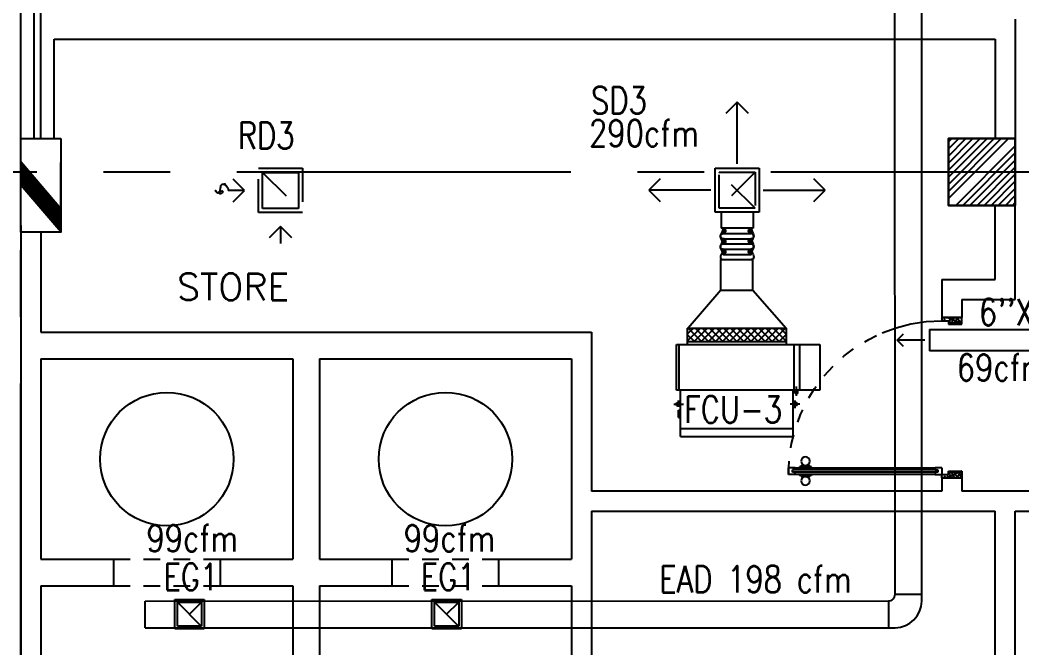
# Model space of a CAD drawing. Extents: x 417866029 to 417866302, y 43498045 to 43498122.
# Drawn here: x 417866063.04 to 417866070.54, y 43498085.03 to 43498089.73 of the extents above; entities that cross this region are included whole.
import ezdxf
from ezdxf.enums import TextEntityAlignment as Align

# ---------------------------------------------------------------- set-up
doc = ezdxf.new("R2010")
doc.units = 0
doc.header["$MEASUREMENT"] = 0
for name, pattern in [('CENTERX2', [4, 2.5, -0.5, 0.5, -0.5]), ('HIDDEN', [0.375, 0.25, -0.125]), ('HIDDEN2', [0.1875, 0.125, -0.0625])]:
    doc.linetypes.add(name, pattern=pattern)
doc.layers.get('0').update_dxf_attribs({"linetype": 'CONTINUOUS'})
for name, color, linetype in [('AXES', 11, 'CENTERX2'), ('COL', 7, 'CONTINUOUS'), ('DOOR', 9, 'CONTINUOUS'), ('DUCT', 6, 'CONTINUOUS'), ('EXDUCT', 10, 'CONTINUOUS'), ('FCU', 6, 'CONTINUOUS'), ('HAT', 11, 'CONTINUOUS'), ('INSUL', 9, 'CONTINUOUS'), ('M-AC-FLEX', 7, 'CONTINUOUS'), ('M-EGU.', 2, 'CONTINUOUS'), ('M-TEXT', 2, 'CONTINUOUS'), ('RM-NAME', 9, 'CONTINUOUS'), ('SCD', 2, 'CONTINUOUS'), ('SUNI-FUR', 9, 'CONTINUOUS'), ('WALL', 9, 'CONTINUOUS')]:
    doc.layers.add(name, color=color, linetype=linetype)
doc.styles.add('ROMANS', font='ROMANS.shx', dxfattribs={"width": 0.6})

# ---------------------------------------------------------------- blocks, each defined once
blk = doc.blocks.new('DOOR100')
at = {"layer": 'DOOR', "color": 7, "linetype": 'ByBlock'}
for p, q in [((-75.00000000011642, 1250), (-74.99999999959255, 1300.000000000029)), ((-75.00000000011642, 1300), (-25.00000000011642, 1300)), ((-25.00000000011642, 1300), (-75.00000000011642, 1300)), ((-25.00000000011642, 1250), (-25.00000000011642, 1300)), ((-91.20000000018626, 1205.042457221396), (-91.20000000018626, 1140.242457221408)), ((-82.20000000018626, 1205.042457221396), (-91.20000000018626, 1205.042457221396)), ((-82.20000000018626, 1127.642457221402), (-82.20000000018626, 1217.642457221402)), ((-75.00000000011642, 1217.642457221402), (-82.20000000018626, 1217.642457221402)), ((-82.20000000018626, 1205.042457221396), (-82.20000000018626, 1140.242457221408)), ((-58.00000000011642, 1250), (-75.00000000011642, 1250)), ((-58.00000000011642, 1250), (-58.00000000011642, 1270)), ((-42.00000000011642, 1270), (-58.00000000011642, 1270)), ((-42.00000000011642, 1250), (-42.00000000011642, 1270)), ((-25.00000000011642, 1250), (-42.00000000011642, 1250)), ((-25.00000000011642, 1217.642457221402), (-17.80000000004657, 1217.642457221402)), ((-17.80000000004657, 1127.642457221402), (-17.80000000004657, 1217.642457221402)), ((-17.80000000004657, 1205.042457221396), (-17.80000000004657, 1140.242457221408)), ((-17.80000000004657, 1205.042457221396), (-8.800000000046566, 1205.042457221396)), ((-8.800000000046566, 1205.042457221396), (-8.800000000046566, 1140.242457221408)), ((-82.20000000018626, 1140.242457221408), (-91.20000000018626, 1140.242457221408)), ((-75.00000000011642, 1127.642457221402), (-82.20000000018626, 1127.642457221402)), ((-25.00000000011642, 1127.642457221402), (-17.80000000004657, 1127.642457221402)), ((-17.80000000004657, 1140.242457221408), (-8.800000000046566, 1140.242457221408)), ((-75, 200), (-58, 200)), ((-75, 150), (-75, 200)), ((-58, 200), (-58, 180)), ((-58, 180), (-42, 180)), ((-42, 200), (-25, 200)), ((-42, 180), (-42, 200)), ((-25, 200), (-25, 150)), ((-1200, 0), (-1200, 150)), ((-1200, 150), (-1175, 150)), ((-1200, 150), (-1200, 0)), ((-1150, 0), (-1200, 113.7099299924448)), ((-1175, 150), (-1175, 100)), ((-1175, 100), (-1150, 100)), ((-1150, 0), (-1163.357286043465, 100)), ((-1150, 100), (-1150, 0)), ((-75, 150), (-25, 150)), ((-50, 0), (0, 113.7099299924448)), ((-50, 100), (-50, 0)), ((-50, 0), (-36.64271395653486, 100)), ((-25, 100), (-50, 100)), ((0, 150), (-25, 150)), ((-25, 150), (-25, 100)), ((0, 0), (0, 150)), ((0, 150), (0, 0)), ((-1150, 0), (-1200, 40.1457343158545)), ((-1150, 0), (-1200, 0)), ((-50, 0), (0, 40.1457343158545)), ((-50, 0), (0, 0))]:
    blk.add_line(p, q, dxfattribs=at)
at = {"layer": 'DOOR', "linetype": 'ByBlock'}
for p, q in [((-75.00000000011642, 1250), (-75, 200)), ((-58, 200), (-58.00000000011642, 1250)), ((-42, 200), (-42.00000000011642, 1250)), ((-25, 200), (-25.00000000011642, 1250))]:
    blk.add_line(p, q, dxfattribs=at)
at = {"layer": 'DOOR', "color": 7, "linetype": 'ByBlock'}
for centre in [(-123.5309442150756, 1172.642457221402), (23.53094421490096, 1172.642457221402)]:
    blk.add_circle(centre, 32.39999999998526, dxfattribs=at)
at = {"layer": 'DOOR', "linetype": 'HIDDEN', "ltscale": 0.5}
blk.add_arc((-24.99999999965075, 149.9999999994106), 1150.000000000618, 90, 179.9999999995831, dxfattribs=at)
at = {"layer": 'DOOR', "color": 7, "linetype": 'ByBlock'}
for centre, radius, start, end in [((-1150, 0), 154.4019578127773, 103.7142292212167, 108.8947114515936), ((-1150, 0), 134.4019578127773, 100.7199763555959, 111.8401506085482), ((-1150, 0), 94.40195781277725, 90, 121.981811965689), ((-50, 0), 94.40195781277725, 58.01818803431096, 90), ((-50, 0), 134.4019578127773, 68.15984939145177, 79.28002364440412), ((-50, 0), 114.4019578127773, 64.0838418833441, 77.3774258719247), ((-50, 0), 154.4019578127773, 71.10528854840643, 76.28577077878333), ((-1150, 0), 74.40195781277725, 90, 132.2235735847074), ((-1150, 0), 54.40195781277725, 90, 156.7926171089788), ((-1150, 0), 34.40195781277725, 90, 180), ((-1150, 0), 14.40195781277725, 90, 180), ((-50, 0), 74.40195781277725, 47.7764264152926, 90), ((-50, 0), 54.40195781277725, 23.20738289102122, 90), ((-50, 0), 34.40195781277725, 0, 90), ((-50, 0), 14.40195781277725, 0, 90)]:
    blk.add_arc(centre, radius, start, end, dxfattribs=at)
blk = doc.blocks.new('*X37')
at = {"color": 0}
for p, q in [((16890.47746209932, -2466.570672882412), (16943.4517006644, -2413.596434317336)), ((16890.47746209932, -2519.603681471403), (16990.47746209933, -2419.603681471401)), ((16990.47746209933, -2565.49912589376), (16890.47746209932, -2465.499125893757)), ((16890.47746209932, -2572.636690060394), (16990.47746209933, -2472.636690060392)), ((16990.47746209933, -2512.466117304769), (16891.6077791119, -2413.596434317336)), ((16990.47746209933, -2459.433108715778), (16944.64078770089, -2413.596434317336)), ((16990.47746209933, -2618.532134482751), (16890.47746209932, -2518.532134482748)), ((16890.47746209932, -2625.669698649385), (16990.47746209933, -2525.669698649383)), ((16990.47746209933, -2671.565143071742), (16890.47746209932, -2571.565143071739)), ((16890.47746209932, -2678.702707238376), (16990.47746209933, -2578.702707238374)), ((16990.47746209933, -2724.598151660733), (16890.47746209932, -2624.59815166073)), ((16890.47746209932, -2731.735715827367), (16990.47746209933, -2631.735715827365)), ((16990.47746209933, -2777.631160249724), (16890.47746209932, -2677.631160249721)), ((16890.47746209932, -2784.768724416358), (16990.47746209933, -2684.768724416357)), ((16990.47746209933, -2830.664168838715), (16890.47746209932, -2730.664168838713)), ((16890.47746209932, -2837.801733005349), (16990.47746209933, -2737.801733005348)), ((16990.47746209933, -2883.697177427706), (16890.47746209932, -2783.697177427704)), ((16890.47746209932, -2890.83474159434), (16990.47746209933, -2790.834741594339)), ((16990.47746209933, -2936.730186016697), (16890.47746209932, -2836.730186016694)), ((16890.47746209932, -2943.867750183331), (16990.47746209933, -2843.86775018333)), ((16990.47746209933, -2989.763194605689), (16890.47746209932, -2889.763194605686)), ((16890.47746209932, -2996.900758772323), (16990.47746209933, -2896.900758772321)), ((16990.47746209933, -3042.796203194679), (16890.47746209932, -2942.796203194677)), ((16890.47746209932, -3049.933767361314), (16990.47746209933, -2949.933767361312)), ((16990.47746209933, -3095.82921178367), (16890.47746209932, -2995.829211783668)), ((16890.47746209932, -3102.966775950305), (16990.47746209933, -3002.966775950303)), ((16990.47746209933, -3148.862220372662), (16890.47746209932, -3048.862220372659)), ((16891.53081232129, -3154.946434317336), (16990.47746209933, -3055.999784539294)), ((16943.52866745501, -3154.946434317336), (16890.47746209932, -3101.89522896165)), ((16944.56382091028, -3154.946434317336), (16990.47746209933, -3109.032793128285))]:
    blk.add_line(p, q, dxfattribs=at)
blk = doc.blocks.new('WHE06')
at = {"color": 3}
for p, q in [((688.9750000238419, 621.5), (346.0749999880791, 621.5)), ((346.0749999880791, 621.5), (346.0749999880791, 469.1000000014901)), ((688.9750000238419, 469.1000000014901), (688.9750000238419, 621.5)), ((232.1000000238419, 452.25), (232.1000000238419, 422.25)), ((232.1000000238419, 452.25), (252.1000000238419, 452.25)), ((242.1000000238419, 472.1842434704304), (242.1000000238419, 399.4801759719849)), ((252.1000000238419, 452.25), (252.1000000238419, 422.25)), ((321.0749999880791, 457.6499999985099), (321.0749999880791, 437.6499999985099)), ((321.0749999880791, 457.6499999985099), (346.0749999880791, 457.6499999985099)), ((60.32499998807907, -422.25), (60.32499998807907, 422.25)), ((212.2971614003181, 437.25), (269.0589052438736, 437.25)), ((304.9940044879913, 447.6499999985099), (373.2827185988426, 447.6499999985099)), ((321.0749999880791, 437.6499999985099), (346.0749999880791, 437.6499999985099)), ((346.0749999880791, 430.4178223386407), (688.9750000238419, 430.4178223386407)), ((811.1999999880791, 370.6749999970198), (688.9750000238419, 370.6749999970198)), ((711.1999999880791, -370.6749999970198), (711.1999999880791, 370.6749999970198)), ((811.1999999880791, -370.6749999970198), (811.1999999880791, 370.6749999970198)), ((811.1999999880791, -370.6749999970198), (688.9750000238419, -370.6749999970198)), ((141.6357128024101, -437.25), (141.6357128024101, -422.25)), ((141.6357128024101, -437.25), (196.5700032711029, -437.25)), ((196.5700032711029, -437.25), (196.5700032711029, -422.25)), ((221.3790392279625, -437.25), (269.0589052438736, -437.25)), ((232.1000000238419, -452.25), (232.1000000238419, -422.25)), ((242.1000000238419, -472.1842434704304), (242.1000000238419, -399.4801759719849)), ((252.1000000238419, -452.25), (252.1000000238419, -422.25)), ((346.0749999880791, -430.4178223386407), (688.9750000238419, -430.4178223386407)), ((232.1000000238419, -452.25), (252.1000000238419, -452.25))]:
    blk.add_line(p, q, dxfattribs=at)
at = {"color": 6}
for p, q in [((346.0749999880791, 469.1000000014901), (346.0749999880791, -450.8250000029802)), ((688.9750000238419, 469.1000000014901), (346.0749999880791, 469.1000000014901)), ((688.9750000238419, -450.8250000029802), (688.9750000238419, 469.1000000014901)), ((0, -422.25), (0, 422.25)), ((0, 422.25), (346.0749999880791, 422.25)), ((0, -422.25), (346.0749999880791, -422.25)), ((346.0749999880791, -450.8250000029802), (688.9750000238419, -450.8250000029802))]:
    blk.add_line(p, q, dxfattribs=at)
at = {"color": 11}
blk.add_blockref('*X37', (-16179.27746212482, 2784.271434314549), dxfattribs=at)
blk = doc.blocks.new('RM1')
at = {"layer": 'RM-NAME', "style": 'ROMANS'}
for tag, p in [('ROOMNAME1', (0, 323.8095238059759)), ('ROOMNAME2', (0, 0))]:
    blk.add_attdef(tag, text='', height=200, dxfattribs=at).set_placement(p, align=Align.MIDDLE)
blk = doc.blocks.new('*X71')
at = {"color": 0}
for p, q in [((227928.5557043091, 155538.4989803363), (228379.7906977845, 155989.7339738117)), ((227928.5557043091, 155591.5319889253), (228326.7576891955, 155989.7339738117)), ((227928.5557043091, 155644.5649975143), (228273.7246806065, 155989.7339738117)), ((227928.5557043091, 155697.5980061032), (228220.6916720175, 155989.7339738117)), ((227928.5557043091, 155750.6310146922), (228167.6586634285, 155989.7339738117)), ((227928.5557043091, 155803.6640232812), (228114.6256548395, 155989.7339738117)), ((227928.5557043091, 155856.6970318703), (228061.5926462505, 155989.7339738117)), ((227928.5557043091, 155909.7300404592), (228008.5596376615, 155989.7339738117)), ((227928.5557043091, 155962.7630490482), (227955.5266290726, 155989.7339738117)), ((227985.8567149625, 155489.7339738117), (228428.5557043091, 155932.4329631583)), ((228038.8897235514, 155489.7339738117), (228428.555704309, 155879.3999545693)), ((228091.9227321404, 155489.7339738117), (228428.555704309, 155826.3669459803)), ((228144.9557407294, 155489.7339738117), (228428.555704309, 155773.3339373913)), ((228197.9887493184, 155489.7339738117), (228428.555704309, 155720.3009288023)), ((228251.0217579074, 155489.7339738117), (228428.555704309, 155667.2679202133)), ((228304.0547664964, 155489.7339738117), (228428.555704309, 155614.2349116243)), ((228357.0877750854, 155489.7339738117), (228428.555704309, 155561.2019030353)), ((228410.1207836744, 155489.7339738117), (228428.555704309, 155508.1688944463))]:
    blk.add_line(p, q, dxfattribs=at)
blk = doc.blocks.new('COL50')
at = {"layer": 'COL'}
blk.add_lwpolyline([(-249.9999999999709, 250), (-249.9999999999418, -250), (250, -250), (249.9999999999709, 250)], close=True, dxfattribs=at)
blk = doc.blocks.new('C11')
at = {"layer": 'HAT'}
h = blk.add_hatch(dxfattribs=at)
h.set_pattern_fill('ANSI31', color=256, scale=300, style=0)
h.set_pattern_definition([(45, (-248556.1822811713, -75061.0053373936), (-26.51650429449553, 26.51650429449553), [])])
h.paths.add_polyline_path([(300.0000000000291, 700), (-2.91038304567337e-11, 700), (0, 349.9999999998981), (300.0000000000291, 349.9999999998981)])
h.paths.add_polyline_path([(300, 349.9999999998981), (-2.91038304567337e-11, 349.9999999998981), (-2.91038304567337e-11, 0), (300.0000000000291, 0)])
at = {"layer": 'COL'}
blk.add_lwpolyline([(300.0000000000291, 700), (299.9999999999709, 0), (0, 0), (0, 700)], close=True, dxfattribs=at)

msp = doc.modelspace()

# ---------------------------------------------------------------- linework, layer by layer
at = {"layer": 'AXES'}
for p, q in [((417866063.0434642, 43498044.50641705), (417866063.0434642, 43498121.42705345)), ((417866103.1626107, 43498088.59071069), (417866037.2034642, 43498088.59071069)), ((417866103.1626107, 43498088.59071069), (417866053.1534642, 43498088.59071069))]:
    msp.add_line(p, q, dxfattribs=at)
at = {"layer": 'DUCT', "linetype": 'Continuous'}
for p, q in [((417866068.2868949, 43498087.70485604), (417866068.2868949, 43498087.93534661)), ((417866068.2868949, 43498087.93534661), (417866068.5268949, 43498087.93534661)), ((417866068.5268949, 43498087.70485604), (417866068.5268949, 43498087.93534661)), ((417866068.2868949, 43498087.70485603), (417866068.0423042, 43498087.42194767)), ((417866068.2868949, 43498087.70485604), (417866068.5268949, 43498087.70485604)), ((417866068.526895, 43498087.70485603), (417866068.7775699, 43498087.42194767))]:
    msp.add_line(p, q, dxfattribs=at)
at = {"layer": 'DUCT'}
for p, q in [((417866069.8513188, 43498087.41155384), (417866071.0752128, 43498087.41155384)), ((417866071.1552128, 43498087.25155385), (417866069.8513188, 43498087.25155385))]:
    msp.add_line(p, q, dxfattribs=at)
at = {"layer": 'DUCT', "linetype": 'ByBlock'}
msp.add_line((417866069.8513188, 43498087.41155384), (417866069.8513188, 43498087.25155385), dxfattribs=at)
at = {"layer": 'EXDUCT', "linetype": 'ByBlock'}
for p, q in [((417866069.7925448, 43498085.37786038), (417866069.7925448, 43498103.34057414)), ((417866069.5923895, 43498085.4284505), (417866069.5856658, 43498097.52423564)), ((417866063.9758955, 43498085.17786038), (417866063.9758956, 43498085.3778965)), ((417866063.9758956, 43498085.3778965), (417866069.5424176, 43498085.37842242)), ((417866063.9758955, 43498085.17786038), (417866069.5925449, 43498085.17786038))]:
    msp.add_line(p, q, dxfattribs=at)
at = {"layer": 'EXDUCT', "linetype": 'ByBlock', "ltscale": 0.3}
for p, q in [((417866069.5923895, 43498085.4284505), (417866069.7925448, 43498085.4284505)), ((417866069.5424176, 43498085.37842242), (417866069.5424176, 43498085.17786038))]:
    msp.add_line(p, q, dxfattribs=at)
at = {"layer": 'EXDUCT', "linetype": 'ByBlock'}
for centre, radius, start, end in [((417866069.5423895, 43498085.42842241), 0.05, 270.0321872681138, 0.03218769571999069), ((417866069.5925449, 43498085.37786038), 0.2, 270, 0)]:
    msp.add_arc(centre, radius, start, end, dxfattribs=at)
at = {"layer": 'INSUL'}
for p, q in [((417866063.1434642, 43498088.84071069), (417866063.1434642, 43498091.14071069)), ((417866063.1934642, 43498088.84071069), (417866063.1934642, 43498091.14071069))]:
    msp.add_line(p, q, dxfattribs=at)
at = {"layer": 'M-AC-FLEX', "color": 11}
for p, q in [((417866068.3038921, 43498088.13006556), (417866068.514886, 43498088.13006556)), ((417866068.3038921, 43498088.09106559), (417866068.514886, 43498088.09106559)), ((417866068.3038921, 43498088.05206555), (417866068.514886, 43498088.05206555)), ((417866068.3038921, 43498088.01306558), (417866068.514886, 43498088.01306558)), ((417866068.3038921, 43498087.97406554), (417866068.514886, 43498087.97406554))]:
    msp.add_line(p, q, dxfattribs=at)
at = {"layer": 'M-AC-FLEX'}
for points in [[(417866068.3038921, 43498088.16906559, -1), (417866068.3038921, 43498088.13006556, 0.9999999999999997), (417866068.3038921, 43498088.09106559)], [(417866068.3038921, 43498088.05206555, 1), (417866068.3038921, 43498088.09106559, -0.9999999999999997), (417866068.3038921, 43498088.13006556)], [(417866068.3038921, 43498088.13006556, 1), (417866068.3038921, 43498088.16906559, -0.0006181117931377041), (417866068.3038439, 43498088.16906565, -0.0006181117931377041)], [(417866068.514886, 43498088.16906559, 1), (417866068.514886, 43498088.13006556, -0.9999999999999997), (417866068.514886, 43498088.09106559)], [(417866068.514886, 43498088.13006556, -0.9987644792377781), (417866068.5148378, 43498088.16906554, -0.9987644792377781)], [(417866068.514886, 43498088.05206555, -1), (417866068.514886, 43498088.09106559, 0.9999999999999997), (417866068.514886, 43498088.13006556)], [(417866068.3038921, 43498088.09106559, -1), (417866068.3038921, 43498088.05206555, 0.9999999999999997), (417866068.3038921, 43498088.01306558)], [(417866068.3038921, 43498087.97406554, 1), (417866068.3038921, 43498088.01306558, -0.9999999999999997), (417866068.3038921, 43498088.05206555)], [(417866068.514886, 43498088.09106559, 1), (417866068.514886, 43498088.05206555, -0.9999999999999997), (417866068.514886, 43498088.01306558)], [(417866068.514886, 43498087.97406554, -1), (417866068.514886, 43498088.01306558, 0.9999999999999997), (417866068.514886, 43498088.05206555)], [(417866068.3038921, 43498088.01306558, -1), (417866068.3038921, 43498087.97406554, 0.9999999999999997), (417866068.3038921, 43498087.93506557, -0.0006182092030021329), (417866068.3039404, 43498087.93506551, -0.0006182092030021329)], [(417866068.514886, 43498088.01306558, 1), (417866068.514886, 43498087.97406554, -0.9999999999999997), (417866068.514886, 43498087.93506557)]]:
    msp.add_lwpolyline(points, format="xyb", dxfattribs=at)
at = {"layer": 'M-EGU.'}
for p, q in [((417866068.4088807, 43498089.11406565), (417866068.3240278, 43498089.02921285)), ((417866068.4088807, 43498088.65064682), (417866068.4088807, 43498089.11406565)), ((417866068.4937335, 43498089.02921285), (417866068.4088807, 43498089.11406565)), ((417866064.8533652, 43498088.58821069), (417866065.1233652, 43498088.58821069)), ((417866064.8533652, 43498088.31821069), (417866064.8533652, 43498088.58821069)), ((417866065.1233652, 43498088.58821069), (417866065.1233652, 43498088.31821069)), ((417866068.2438807, 43498088.28906566), (417866068.2438807, 43498088.61906566)), ((417866068.2438807, 43498088.61906566), (417866068.5738807, 43498088.61906566)), ((417866068.5738807, 43498088.61906566), (417866068.5738807, 43498088.28906566)), ((417866064.7183653, 43498088.45321069), (417866064.6335124, 43498088.5380635)), ((417866067.8337335, 43498088.53891847), (417866067.7488807, 43498088.45406566)), ((417866069.0688807, 43498088.45406566), (417866068.9840279, 43498088.53891847)), ((417866064.7183653, 43498088.45321069), (417866064.5970902, 43498088.45321069)), ((417866064.6335124, 43498088.36835788), (417866064.7183653, 43498088.45321069)), ((417866068.2122995, 43498088.45406566), (417866067.7488807, 43498088.45406566)), ((417866067.7488807, 43498088.45406566), (417866067.8337335, 43498088.36921284)), ((417866068.6054618, 43498088.45406566), (417866069.0688807, 43498088.45406566)), ((417866068.9840279, 43498088.36921284), (417866069.0688807, 43498088.45406566)), ((417866065.1233652, 43498088.31821069), (417866064.8533652, 43498088.31821069)), ((417866068.5738807, 43498088.28906566), (417866068.2438807, 43498088.28906566)), ((417866068.2888806, 43498088.28906566), (417866068.2888806, 43498088.16906565)), ((417866068.5288807, 43498088.28906566), (417866068.5288807, 43498088.16906565)), ((417866064.9883652, 43498088.18321069), (417866064.9035124, 43498088.09835788)), ((417866065.073218, 43498088.09835788), (417866064.9883652, 43498088.18321069)), ((417866064.9883652, 43498088.18321069), (417866064.9883652, 43498088.05498243)), ((417866068.5288807, 43498088.16906565), (417866068.2888806, 43498088.16906565)), ((417866069.6091546, 43498087.33149864), (417866069.6562946, 43498087.37863862)), ((417866069.6562946, 43498087.28435866), (417866069.6091546, 43498087.33149864)), ((417866069.8166085, 43498087.33149864), (417866069.6091546, 43498087.33149864))]:
    msp.add_line(p, q, dxfattribs=at)
at = {"layer": 'M-EGU.', "linetype": 'HIDDEN'}
for p, q in [((417866064.8233652, 43498088.6182107), (417866065.1533653, 43498088.6182107)), ((417866064.8233652, 43498088.28821069), (417866064.8233652, 43498088.6182107)), ((417866064.8533652, 43498088.58821069), (417866065.1233652, 43498088.31821069)), ((417866065.1533653, 43498088.6182107), (417866065.1533653, 43498088.28821069)), ((417866068.2738807, 43498088.58906566), (417866068.5438806, 43498088.58906566)), ((417866068.5438806, 43498088.58906566), (417866068.2738807, 43498088.31906566)), ((417866068.5438806, 43498088.31906566), (417866068.2738807, 43498088.58906566)), ((417866068.2738807, 43498088.31906566), (417866068.2738807, 43498088.58906566)), ((417866068.5438806, 43498088.58906566), (417866068.5438806, 43498088.31906566)), ((417866065.1533653, 43498088.28821069), (417866064.8233652, 43498088.28821069)), ((417866068.5438806, 43498088.31906566), (417866068.2738807, 43498088.31906566))]:
    msp.add_line(p, q, dxfattribs=at)
at = {"layer": 'M-EGU.'}
msp.add_lwpolyline([(417866064.5015475, 43498088.45321069, 0.1324001419046424), (417866064.5149178, 43498088.43390489, 0.15664048728736), (417866064.5333951, 43498088.42628678, 0.7366118572675341), (417866064.5485379, 43498088.46405182, -0.7742319307937748), (417866064.5652426, 43498088.50054765, -0.2033489946306821), (417866064.5905326, 43498088.48407432, -0.1938082075567039), (417866064.5970902, 43498088.45321069)], format="xyb", dxfattribs=at)
at = {"layer": 'SCD', "linetype": 'HIDDEN'}
for p, q in [((417866064.1958956, 43498085.38924822), (417866064.4158956, 43498085.38924822)), ((417866064.1958956, 43498085.16924822), (417866064.1958956, 43498085.38924822)), ((417866064.2158956, 43498085.36924823), (417866064.3958956, 43498085.18924823)), ((417866064.4158956, 43498085.38924822), (417866064.4158956, 43498085.16924822)), ((417866066.1233968, 43498085.38924822), (417866066.3433968, 43498085.38924822)), ((417866066.1233968, 43498085.16924822), (417866066.1233968, 43498085.38924822)), ((417866066.1433968, 43498085.36924823), (417866066.3233968, 43498085.18924823)), ((417866066.3433968, 43498085.38924822), (417866066.3433968, 43498085.16924822)), ((417866064.4158956, 43498085.16924822), (417866064.1958956, 43498085.16924822)), ((417866066.3433968, 43498085.16924822), (417866066.1233968, 43498085.16924822))]:
    msp.add_line(p, q, dxfattribs=at)
at = {"layer": 'SCD'}
for p, q in [((417866064.2158956, 43498085.36924823), (417866064.3958956, 43498085.36924823)), ((417866064.2158956, 43498085.18924823), (417866064.2158956, 43498085.36924823)), ((417866064.3958956, 43498085.36924823), (417866064.3958956, 43498085.18924823)), ((417866066.1433968, 43498085.36924823), (417866066.3233968, 43498085.36924823)), ((417866066.1433968, 43498085.18924823), (417866066.1433968, 43498085.36924823)), ((417866066.3233968, 43498085.36924823), (417866066.3233968, 43498085.18924823)), ((417866064.3958956, 43498085.18924823), (417866064.2158956, 43498085.18924823)), ((417866066.3233968, 43498085.18924823), (417866066.1433968, 43498085.18924823))]:
    msp.add_line(p, q, dxfattribs=at)
at = {"layer": 'SCD', "linetype": 'ByBlock'}
for p, q in [((417866064.3058956, 43498085.27924822), (417866064.3958956, 43498085.36924823)), ((417866066.2333968, 43498085.27924822), (417866066.3233968, 43498085.36924823))]:
    msp.add_line(p, q, dxfattribs=at)
at = {"layer": 'SUNI-FUR', "linetype": 'HIDDEN2'}
for p, q in [((417866063.7372126, 43498085.69066878), (417866064.5372126, 43498085.69066878)), ((417866065.8247137, 43498085.69066878), (417866066.6247137, 43498085.69066878)), ((417866063.7372126, 43498085.49066878), (417866064.5372126, 43498085.49066878)), ((417866065.8247137, 43498085.49066878), (417866066.6247137, 43498085.49066878))]:
    msp.add_line(p, q, dxfattribs=at)
at = {"layer": 'SUNI-FUR'}
for centre in [(417866064.1372126, 43498086.44066878), (417866066.2247137, 43498086.44066878)]:
    msp.add_circle(centre, 0.5, dxfattribs=at)
at = {"layer": 'WALL'}
for p, q in [((417866063.0434642, 43498088.84071069), (417866063.0434642, 43498091.2907107)), ((417866063.2934642, 43498088.84071069), (417866063.2934642, 43498089.58571069)), ((417866063.2934642, 43498089.58571069), (417866070.3434642, 43498089.58571069)), ((417866070.3434642, 43498087.78571069), (417866070.3434642, 43498088.34071069)), ((417866070.4934642, 43498087.63571069), (417866070.4934642, 43498088.34071069)), ((417866070.4934642, 43498087.63571069), (417866070.4934642, 43498088.34071069)), ((417866063.0434642, 43498088.19071069), (417866063.0434642, 43498082.94071069)), ((417866063.1934642, 43498088.14071069), (417866063.1934642, 43498087.39071069)), ((417866069.9434642, 43498087.78571069), (417866070.3434642, 43498087.78571069)), ((417866070.0934642, 43498087.63571069), (417866070.4934642, 43498087.63571069)), ((417866063.1934642, 43498087.39066878), (417866067.3184642, 43498087.39066878)), ((417866067.3184642, 43498087.39066878), (417866067.3184642, 43498086.20071069)), ((417866063.1934621, 43498087.19066878), (417866063.1934621, 43498085.69066878)), ((417866063.1934621, 43498087.19066878), (417866065.0809631, 43498087.19066878)), ((417866063.1934642, 43498087.19066878), (417866063.1934642, 43498086.20071069)), ((417866065.0809631, 43498087.19066878), (417866065.0809631, 43498085.69066878)), ((417866065.2809631, 43498087.19066878), (417866067.1684642, 43498087.19066878)), ((417866065.2809631, 43498087.19066878), (417866065.2809631, 43498085.69066878)), ((417866067.1684642, 43498087.19066878), (417866067.1684642, 43498085.69066878)), ((417866069.9434642, 43498086.20071069), (417866067.3184642, 43498086.20071069)), ((417866070.3434642, 43498086.20071069), (417866070.0934642, 43498086.20071069)), ((417866072.3684642, 43498086.20071069), (417866070.0934642, 43498086.20071069)), ((417866067.3184642, 43498086.05071069), (417866070.3434642, 43498086.05071069)), ((417866067.3184642, 43498086.05071069), (417866067.3184642, 43498082.49071069)), ((417866070.3434642, 43498082.84071069), (417866070.3434642, 43498086.05071069)), ((417866070.4934642, 43498082.84071069), (417866070.4934642, 43498086.05071069)), ((417866070.4934642, 43498086.05071069), (417866072.3684642, 43498086.05071069)), ((417866063.1934621, 43498085.69066878), (417866063.7372126, 43498085.69066878)), ((417866063.7372126, 43498085.69066878), (417866063.7372126, 43498085.49066878)), ((417866064.5372126, 43498085.69066878), (417866065.0809631, 43498085.69066878)), ((417866064.5372126, 43498085.69066878), (417866064.5372126, 43498085.49066878)), ((417866065.2809631, 43498085.69066878), (417866065.8247137, 43498085.69066878)), ((417866065.8247137, 43498085.49066878), (417866065.8247137, 43498085.69066878)), ((417866066.6247137, 43498085.49066878), (417866066.6247137, 43498085.69066878)), ((417866066.6247137, 43498085.69066878), (417866067.1684642, 43498085.69066878)), ((417866063.1934642, 43498085.49066878), (417866063.1934642, 43498082.94071069)), ((417866063.1934642, 43498085.49066878), (417866063.7372126, 43498085.49066878)), ((417866064.5372126, 43498085.49066878), (417866065.0809631, 43498085.49066878)), ((417866065.0809631, 43498085.49066878), (417866065.0809631, 43498082.49070615)), ((417866065.2809631, 43498085.49066878), (417866065.8247137, 43498085.49066878)), ((417866065.2809631, 43498085.49066878), (417866065.2809631, 43498082.49070562)), ((417866066.6247137, 43498085.49066878), (417866067.1684642, 43498085.49066878)), ((417866067.1684642, 43498085.49066878), (417866067.1684642, 43498082.49071069))]:
    msp.add_line(p, q, dxfattribs=at)
at = {"layer": 'WALL', "linetype": 'ByBlock'}
for p, q in [((417866070.4934642, 43498089.7357107), (417866070.4934642, 43498088.84071069)), ((417866070.3434642, 43498089.58571069), (417866070.3434642, 43498088.84071069)), ((417866069.9434642, 43498087.78571069), (417866069.9434642, 43498087.50121069)), ((417866070.0934642, 43498087.63571069), (417866070.0934642, 43498087.50121069)), ((417866070.0934642, 43498087.50121069), (417866069.9434642, 43498087.50121069)), ((417866069.9434642, 43498086.30121069), (417866069.9434642, 43498086.20071069)), ((417866070.0934642, 43498086.30121069), (417866069.9434642, 43498086.30121069)), ((417866070.0934642, 43498086.30121069), (417866070.0934642, 43498086.20071069))]:
    msp.add_line(p, q, dxfattribs=at)
at = {"layer": 'WALL', "linetype": 'ByBlock', "ltscale": 0.3}
msp.add_lwpolyline([(417866069.9934642, 43498088.34071069), (417866070.4934642, 43498088.34071069), (417866070.4934642, 43498088.84071069), (417866069.9934642, 43498088.84071069)], close=True, dxfattribs=at)

# ---------------------------------------------------------------- block references
at = {"layer": 'COL', "linetype": 'ByBlock', "xscale": 0.0009999871253967285, "yscale": 0.001000002026557922, "zscale": 0.001}
msp.add_blockref('C11', (417866063.0434642, 43498088.14071069), dxfattribs=at)
at = {"layer": 'COL', "xscale": -0.0009999871253967285, "yscale": 0.001000002026557922, "zscale": 0.001}
msp.add_blockref('COL50', (417866070.2434642, 43498088.59071069), dxfattribs=at)
at = {"layer": 'DOOR', "color": 0, "linetype": 'ByBlock', "xscale": -0.001000002026557922, "yscale": 0.001000002026557922, "zscale": 0.001, "rotation": 90}
msp.add_blockref('DOOR100', (417866070.0934642, 43498086.30121069), dxfattribs=at)
at = {"layer": 'FCU', "linetype": 'ByBlock', "xscale": -0.001000002026557922, "yscale": 0.001000002026557922, "zscale": 0.001, "rotation": 270}
msp.add_blockref('WHE06', (417866068.4068949, 43498086.61074767), dxfattribs=at)
at = {"layer": 'HAT', "xscale": 0.0009999871253967285, "yscale": 0.001000002026557922, "zscale": 0.001}
msp.add_blockref('*X71', (417865842.0649084, 43497932.85097672), dxfattribs=at)
at = {"layer": 'RM-NAME'}
ref = msp.add_blockref('RM1', (417866064.6337714, 43498087.73026606), dxfattribs=dict(at, xscale=-0.0009999871253967285, yscale=0.001000002026557922, zscale=0.001))
ref.add_attrib('ROOMNAME2', 'STORE', dxfattribs={"height": 0.2, "style": 'ROMANS'}).set_placement((417866064.6337714, 43498087.73026606), align=Align.MIDDLE)

# ---------------------------------------------------------------- texts
at = {"layer": 'M-TEXT', "style": 'ROMANS', "width": 0.8}
for s, p in [('SD3', (417866067.3145446, 43498089.02750921)), ('RD3', (417866064.6685891, 43498088.76354185)), ('290cfm', (417866067.2998948, 43498088.78157366)), ("6''X4''", (417866070.2202541, 43498087.44173456)), ('69cfm', (417866070.0548458, 43498087.02720848)), ('FCU-3', (417866068.0135887, 43498086.71310735)), ('99cfm', (417866063.9840655, 43498085.74798202)), ('99cfm', (417866065.9115667, 43498085.74798202)), ('EG1', (417866064.1117343, 43498085.45854042)), ('EG1', (417866066.0392355, 43498085.45854042)), ('EAD 198 cfm', (417866067.8266413, 43498085.44146137))]:
    msp.add_text(s, height=0.2, dxfattribs=at).set_placement(p)

doc.saveas('drawing.dxf')
